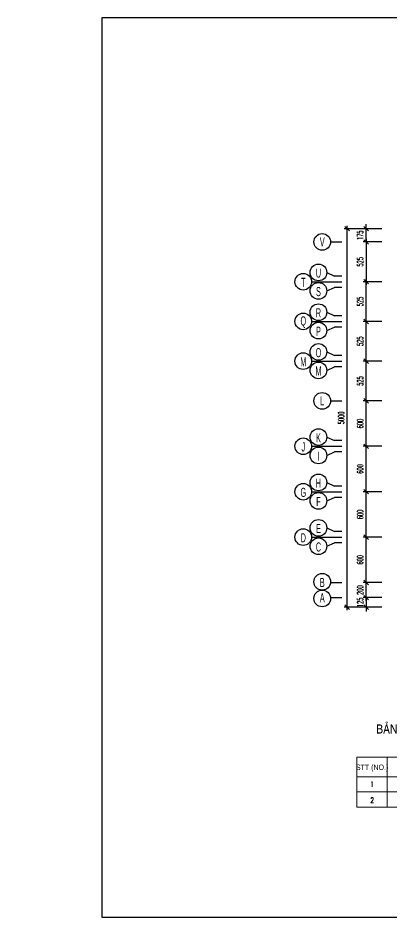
# Model space of a CAD drawing. Extents: x -687 to 941179, y -259 to 135874.
# Drawn here: x 772071 to 777008, y 108166 to 120046 of the extents above; entities that cross this region are included whole.
import ezdxf
from ezdxf.enums import TextEntityAlignment as Align

# ---------------------------------------------------------------- set-up
doc = ezdxf.new("R2010")
doc.units = 0
doc.header["$MEASUREMENT"] = 0
doc.header["$PDMODE"] = 3
doc.layers.get('0').update_dxf_attribs({"color": 6, "linetype": 'CONTINUOUS'})
doc.layers.get('DEFPOINTS').update_dxf_attribs({"linetype": 'CONTINUOUS'})
for name, color, linetype in [('Khung', 1, 'CONTINUOUS'), ('Kich thuoc', 2, 'CONTINUOUS'), ('Net vang', 2, 'CONTINUOUS'), ('STT', 4, 'CONTINUOUS'), ('Text', 4, 'CONTINUOUS'), ('vien', 3, 'CONTINUOUS')]:
    doc.layers.add(name, color=color, linetype=linetype)
doc.styles.add('Kichthuoc', font='romans.shx', dxfattribs={"width": 0.5})
doc.styles.get("Standard").update_dxf_attribs({"font": 'vnsimpleh.shx', "width": 0.65})
doc.styles.add('Ten', font='Vharialn.ttf')
doc.dimstyles.new('Dim 400', dxfattribs={"dimscale": 400, "dimtxt": 0.2, "dimasz": 0.15, "dimexe": 0.1, "dimexo": 0.2, "dimgap": 0.1, "dimtad": 1, "dimdec": 0, "dimlfac": -1, "dimzin": 0, "dimdsep": 46, "dimtxsty": 'Kichthuoc', "dimblk": 'OBLIQUE', "dimcen": 0.1, "dimdle": 0.1, "dimclrd": 2, "dimclre": 2, "dimclrt": 4, "dimadec": 0, "dimazin": 0, "dimtfac": 1, "dimtdec": 0, "dimtix": 1, "dimtmove": 2, "dimatfit": 3, "dimfxl": 1, "dimtolj": 1, "dimtzin": 0, "dimarcsym": 0})

# ---------------------------------------------------------------- blocks, each defined once
blk = doc.blocks.new('_Oblique')
at = {"color": 0, "linetype": 'ByBlock', "lineweight": -2}
blk.add_line((-0.5, -0.5), (0.5, 0.5), dxfattribs=at)
blk = doc.blocks.new('*D475')
at = {"layer": 'DEFPOINTS', "color": 0}
for p in [(776667, 112586), (776954, 112586), (776954, 112386)]:
    blk.add_point(p, dxfattribs=at)
at = {"layer": 'Kich thuoc', "color": 2, "lineweight": -2}
for p, q in [((776667, 112346), (776667, 112626)), ((776874, 112586), (776627, 112586)), ((776874, 112386), (776627, 112386))]:
    blk.add_line(p, q, dxfattribs=at)
at = {"layer": 'Kich thuoc', "color": 2, "lineweight": -2, "xscale": 60, "yscale": 60, "zscale": 60}
for p, rotation in [((776667, 112586), 90), ((776667, 112386), 270)]:
    blk.add_blockref('_Oblique', p, dxfattribs=dict(at, rotation=rotation))
at = {"layer": 'Kich thuoc', "color": 4, "insert": (776587, 112486), "char_height": 80, "attachment_point": 5, "rotation": 90, "style": 'Kichthuoc'}
blk.add_mtext('\\A1;200', dxfattribs=at)
blk = doc.blocks.new('*D476')
at = {"layer": 'DEFPOINTS', "color": 0}
for p in [(776667, 113186), (776954, 113186), (776954, 112586)]:
    blk.add_point(p, dxfattribs=at)
at = {"layer": 'Kich thuoc', "color": 2, "lineweight": -2}
for p, q in [((776667, 112546), (776667, 113226)), ((776874, 113186), (776627, 113186)), ((776874, 112586), (776627, 112586))]:
    blk.add_line(p, q, dxfattribs=at)
at = {"layer": 'Kich thuoc', "color": 2, "lineweight": -2, "xscale": 60, "yscale": 60, "zscale": 60}
for p, rotation in [((776667, 113186), 90), ((776667, 112586), 270)]:
    blk.add_blockref('_Oblique', p, dxfattribs=dict(at, rotation=rotation))
at = {"layer": 'Kich thuoc', "color": 4, "insert": (776587, 112886), "char_height": 80, "attachment_point": 5, "rotation": 90, "style": 'Kichthuoc'}
blk.add_mtext('\\A1;600', dxfattribs=at)
blk = doc.blocks.new('*D477')
at = {"layer": 'DEFPOINTS', "color": 0}
for p in [(776667, 113786), (776954, 113786), (776954, 113186)]:
    blk.add_point(p, dxfattribs=at)
at = {"layer": 'Kich thuoc', "color": 2, "lineweight": -2}
for p, q in [((776667, 113146), (776667, 113826)), ((776874, 113786), (776627, 113786)), ((776874, 113186), (776627, 113186))]:
    blk.add_line(p, q, dxfattribs=at)
at = {"layer": 'Kich thuoc', "color": 2, "lineweight": -2, "xscale": 60, "yscale": 60, "zscale": 60}
for p, rotation in [((776667, 113786), 90), ((776667, 113186), 270)]:
    blk.add_blockref('_Oblique', p, dxfattribs=dict(at, rotation=rotation))
at = {"layer": 'Kich thuoc', "color": 4, "insert": (776587, 113486), "char_height": 80, "attachment_point": 5, "rotation": 90, "style": 'Kichthuoc'}
blk.add_mtext('\\A1;600', dxfattribs=at)
blk = doc.blocks.new('*D478')
at = {"layer": 'DEFPOINTS', "color": 0}
for p in [(776667, 114386), (776954, 114386), (776954, 113786)]:
    blk.add_point(p, dxfattribs=at)
at = {"layer": 'Kich thuoc', "color": 2, "lineweight": -2}
for p, q in [((776667, 113746), (776667, 114426)), ((776874, 114386), (776627, 114386)), ((776874, 113786), (776627, 113786))]:
    blk.add_line(p, q, dxfattribs=at)
at = {"layer": 'Kich thuoc', "color": 2, "lineweight": -2, "xscale": 60, "yscale": 60, "zscale": 60}
for p, rotation in [((776667, 114386), 90), ((776667, 113786), 270)]:
    blk.add_blockref('_Oblique', p, dxfattribs=dict(at, rotation=rotation))
at = {"layer": 'Kich thuoc', "color": 4, "insert": (776587, 114086), "char_height": 80, "attachment_point": 5, "rotation": 90, "style": 'Kichthuoc'}
blk.add_mtext('\\A1;600', dxfattribs=at)
blk = doc.blocks.new('*D479')
at = {"layer": 'DEFPOINTS', "color": 0}
for p in [(776667, 114986), (776954, 114986), (776954, 114386)]:
    blk.add_point(p, dxfattribs=at)
at = {"layer": 'Kich thuoc', "color": 2, "lineweight": -2}
for p, q in [((776667, 114346), (776667, 115026)), ((776874, 114986), (776627, 114986)), ((776874, 114386), (776627, 114386))]:
    blk.add_line(p, q, dxfattribs=at)
at = {"layer": 'Kich thuoc', "color": 2, "lineweight": -2, "xscale": 60, "yscale": 60, "zscale": 60}
for p, rotation in [((776667, 114986), 90), ((776667, 114386), 270)]:
    blk.add_blockref('_Oblique', p, dxfattribs=dict(at, rotation=rotation))
at = {"layer": 'Kich thuoc', "color": 4, "insert": (776587, 114686), "char_height": 80, "attachment_point": 5, "rotation": 90, "style": 'Kichthuoc'}
blk.add_mtext('\\A1;600', dxfattribs=at)
blk = doc.blocks.new('*D480')
at = {"layer": 'DEFPOINTS', "color": 0}
for p in [(776667, 115511), (776954, 115511), (776954, 114986)]:
    blk.add_point(p, dxfattribs=at)
at = {"layer": 'Kich thuoc', "color": 2, "lineweight": -2}
for p, q in [((776874, 115511), (776627, 115511)), ((776667, 114946), (776667, 115551)), ((776874, 114986), (776627, 114986))]:
    blk.add_line(p, q, dxfattribs=at)
at = {"layer": 'Kich thuoc', "color": 2, "lineweight": -2, "xscale": 60, "yscale": 60, "zscale": 60}
for p, rotation in [((776667, 115511), 90), ((776667, 114986), 270)]:
    blk.add_blockref('_Oblique', p, dxfattribs=dict(at, rotation=rotation))
at = {"layer": 'Kich thuoc', "color": 4, "insert": (776587, 115249), "char_height": 80, "attachment_point": 5, "rotation": 90, "style": 'Kichthuoc'}
blk.add_mtext('\\A1;525', dxfattribs=at)
blk = doc.blocks.new('*D481')
at = {"layer": 'DEFPOINTS', "color": 0}
for p in [(776667, 116036), (776954, 116036), (776954, 115511)]:
    blk.add_point(p, dxfattribs=at)
at = {"layer": 'Kich thuoc', "color": 2, "lineweight": -2}
for p, q in [((776667, 115471), (776667, 116076)), ((776874, 116036), (776627, 116036)), ((776874, 115511), (776627, 115511))]:
    blk.add_line(p, q, dxfattribs=at)
at = {"layer": 'Kich thuoc', "color": 2, "lineweight": -2, "xscale": 60, "yscale": 60, "zscale": 60}
for p, rotation in [((776667, 116036), 90), ((776667, 115511), 270)]:
    blk.add_blockref('_Oblique', p, dxfattribs=dict(at, rotation=rotation))
at = {"layer": 'Kich thuoc', "color": 4, "insert": (776587, 115774), "char_height": 80, "attachment_point": 5, "rotation": 90, "style": 'Kichthuoc'}
blk.add_mtext('\\A1;525', dxfattribs=at)
blk = doc.blocks.new('*D482')
at = {"layer": 'DEFPOINTS', "color": 0}
for p in [(776667, 116561), (776954, 116561), (776954, 116036)]:
    blk.add_point(p, dxfattribs=at)
at = {"layer": 'Kich thuoc', "color": 2, "lineweight": -2}
for p, q in [((776874, 116561), (776627, 116561)), ((776667, 115996), (776667, 116601)), ((776874, 116036), (776627, 116036))]:
    blk.add_line(p, q, dxfattribs=at)
at = {"layer": 'Kich thuoc', "color": 2, "lineweight": -2, "xscale": 60, "yscale": 60, "zscale": 60}
for p, rotation in [((776667, 116561), 90), ((776667, 116036), 270)]:
    blk.add_blockref('_Oblique', p, dxfattribs=dict(at, rotation=rotation))
at = {"layer": 'Kich thuoc', "color": 4, "insert": (776587, 116299), "char_height": 80, "attachment_point": 5, "rotation": 90, "style": 'Kichthuoc'}
blk.add_mtext('\\A1;525', dxfattribs=at)
blk = doc.blocks.new('*D483')
at = {"layer": 'DEFPOINTS', "color": 0}
for p in [(776667, 117261), (776954, 117261), (776954, 117086)]:
    blk.add_point(p, dxfattribs=at)
at = {"layer": 'Kich thuoc', "color": 2, "lineweight": -2}
for p, q in [((776874, 117261), (776627, 117261)), ((776667, 117261), (776667, 117321)), ((776667, 117086), (776667, 117261)), ((776874, 117086), (776627, 117086)), ((776667, 117086), (776667, 117026))]:
    blk.add_line(p, q, dxfattribs=at)
at = {"layer": 'Kich thuoc', "color": 2, "lineweight": -2, "xscale": 60, "yscale": 60, "zscale": 60}
for p, rotation in [((776667, 117261), 270), ((776667, 117086), 90)]:
    blk.add_blockref('_Oblique', p, dxfattribs=dict(at, rotation=rotation))
at = {"layer": 'Kich thuoc', "color": 4, "insert": (776587, 117174), "char_height": 80, "attachment_point": 5, "rotation": 90, "style": 'Kichthuoc'}
blk.add_mtext('\\A1;175', dxfattribs=at)
blk = doc.blocks.new('*D484')
at = {"layer": 'DEFPOINTS', "color": 0}
for p in [(776417, 117261), (776954, 117261), (776954, 112261)]:
    blk.add_point(p, dxfattribs=at)
at = {"layer": 'Kich thuoc', "color": 2, "lineweight": -2}
for p, q in [((776874, 117261), (776377, 117261)), ((776417, 112221), (776417, 117301)), ((776874, 112261), (776377, 112261))]:
    blk.add_line(p, q, dxfattribs=at)
at = {"layer": 'Kich thuoc', "color": 2, "lineweight": -2, "xscale": 60, "yscale": 60, "zscale": 60}
for p, rotation in [((776417, 117261), 90), ((776417, 112261), 270)]:
    blk.add_blockref('_Oblique', p, dxfattribs=dict(at, rotation=rotation))
at = {"layer": 'Kich thuoc', "color": 4, "insert": (776337, 114761), "char_height": 80, "attachment_point": 5, "rotation": 90, "style": 'Kichthuoc'}
blk.add_mtext('\\A1;5000', dxfattribs=at)
blk = doc.blocks.new('*D455')
at = {"layer": 'DEFPOINTS', "color": 0}
for p in [(776954, 117086), (776667, 116561), (776954, 116561)]:
    blk.add_point(p, dxfattribs=at)
at = {"layer": 'Kich thuoc', "color": 2, "lineweight": -2}
for p, q in [((776874, 117086), (776627, 117086)), ((776667, 117126), (776667, 116521)), ((776874, 116561), (776627, 116561))]:
    blk.add_line(p, q, dxfattribs=at)
at = {"layer": 'Kich thuoc', "color": 2, "lineweight": -2, "xscale": 60, "yscale": 60, "zscale": 60}
for p, rotation in [((776667, 117086), 90), ((776667, 116561), 270)]:
    blk.add_blockref('_Oblique', p, dxfattribs=dict(at, rotation=rotation))
at = {"layer": 'Kich thuoc', "color": 4, "insert": (776587, 116824), "char_height": 80, "attachment_point": 5, "rotation": 90, "style": 'Kichthuoc'}
blk.add_mtext('\\A1;525', dxfattribs=at)
blk = doc.blocks.new('*D440')
at = {"layer": 'DEFPOINTS', "color": 0}
for p in [(772071, 116036), (778020, 115991), (778369, 115961), (779569, 116036), (778222, 115935)]:
    blk.add_point(p, dxfattribs=at)
at = {"layer": 'Kich thuoc', "color": 2, "lineweight": -2}
blk.add_line((778143, 115921), (777991, 115894), dxfattribs=at)
blk.add_arc((778795, 116036), 776, 180, 190, dxfattribs=at)
at = {"layer": 'Kich thuoc', "color": 2, "lineweight": -2, "xscale": 60, "yscale": 60, "zscale": 60}
for p, rotation in [((778018, 116036), 89.99999999999999), ((778030, 115901), 279.9999999989621)]:
    blk.add_blockref('_Oblique', p, dxfattribs=dict(at, rotation=rotation))
at = {"layer": 'Kich thuoc', "color": 4, "insert": (778101, 115975), "char_height": 80, "attachment_point": 5, "rotation": 275, "style": 'Kichthuoc'}
blk.add_mtext('\\A1;10°', dxfattribs=at)
blk = doc.blocks.new('*D441')
at = {"layer": 'DEFPOINTS', "color": 0}
for p in [(778369, 116121), (778517, 116147), (778683, 116089), (772071, 116046), (779569, 116046)]:
    blk.add_point(p, dxfattribs=at)
at = {"layer": 'Kich thuoc', "color": 2, "lineweight": -2}
blk.add_line((778596, 116161), (778712, 116182), dxfattribs=at)
blk.add_arc((777944, 116046), 740, 0, 10, dxfattribs=at)
at = {"layer": 'Kich thuoc', "color": 2, "lineweight": -2, "xscale": 60, "yscale": 60, "zscale": 60}
for p, rotation in [((778673, 116175), 99.99999999895849), ((778684, 116046), 270.0000000000002)]:
    blk.add_blockref('_Oblique', p, dxfattribs=dict(at, rotation=rotation))
at = {"layer": 'Kich thuoc', "color": 4, "insert": (778761, 116118), "char_height": 80, "attachment_point": 5, "rotation": 275, "style": 'Kichthuoc'}
blk.add_mtext('\\A1;10°', dxfattribs=at)
blk = doc.blocks.new('*D465')
at = {"layer": 'DEFPOINTS', "color": 0}
for p in [(776954, 112386), (776667, 112261), (776954, 112261)]:
    blk.add_point(p, dxfattribs=at)
at = {"layer": 'Kich thuoc', "color": 2, "lineweight": -2}
for p, q in [((776874, 112386), (776627, 112386)), ((776667, 112386), (776667, 112446)), ((776667, 112386), (776667, 112261)), ((776874, 112261), (776627, 112261)), ((776667, 112261), (776667, 112201))]:
    blk.add_line(p, q, dxfattribs=at)
at = {"layer": 'Kich thuoc', "color": 2, "lineweight": -2, "xscale": 60, "yscale": 60, "zscale": 60}
for p, rotation in [((776667, 112386), 270), ((776667, 112261), 90)]:
    blk.add_blockref('_Oblique', p, dxfattribs=dict(at, rotation=rotation))
at = {"layer": 'Kich thuoc', "color": 4, "insert": (776587, 112324), "char_height": 80, "attachment_point": 5, "rotation": 90, "style": 'Kichthuoc'}
blk.add_mtext('\\A1;125', dxfattribs=at)
blk = doc.blocks.new('*D602')
at = {"layer": 'DEFPOINTS', "color": 0}
for p in [(772071, 113786), (778020, 113741), (778369, 113711), (779569, 113786), (778222, 113685)]:
    blk.add_point(p, dxfattribs=at)
at = {"layer": 'Kich thuoc', "color": 2, "lineweight": -2}
blk.add_line((778143, 113671), (777991, 113644), dxfattribs=at)
blk.add_arc((778795, 113786), 776, 180, 190, dxfattribs=at)
at = {"layer": 'Kich thuoc', "color": 2, "lineweight": -2, "xscale": 60, "yscale": 60, "zscale": 60}
for p, rotation in [((778018, 113786), 89.99999999999991), ((778030, 113651), 279.9999999989587)]:
    blk.add_blockref('_Oblique', p, dxfattribs=dict(at, rotation=rotation))
at = {"layer": 'Kich thuoc', "color": 4, "insert": (778101, 113725), "char_height": 80, "attachment_point": 5, "rotation": 275, "style": 'Kichthuoc'}
blk.add_mtext('\\A1;10°', dxfattribs=at)
blk = doc.blocks.new('*D603')
at = {"layer": 'DEFPOINTS', "color": 0}
for p in [(778369, 113871), (778517, 113897), (778683, 113839), (772071, 113796), (779569, 113796)]:
    blk.add_point(p, dxfattribs=at)
at = {"layer": 'Kich thuoc', "color": 2, "lineweight": -2}
blk.add_line((778596, 113911), (778712, 113932), dxfattribs=at)
blk.add_arc((777944, 113796), 740, 360, 10, dxfattribs=at)
at = {"layer": 'Kich thuoc', "color": 2, "lineweight": -2, "xscale": 60, "yscale": 60, "zscale": 60}
for p, rotation in [((778673, 113925), 99.99999999896151), ((778684, 113796), 269.9999999999999)]:
    blk.add_blockref('_Oblique', p, dxfattribs=dict(at, rotation=rotation))
at = {"layer": 'Kich thuoc', "color": 4, "insert": (778761, 113868), "char_height": 80, "attachment_point": 5, "rotation": 275, "style": 'Kichthuoc'}
blk.add_mtext('\\A1;10°', dxfattribs=at)

msp = doc.modelspace()

# ---------------------------------------------------------------- linework, layer by layer
at = {"layer": 'DEFPOINTS'}
msp.add_lwpolyline([(773179.2, 108165.8), (789979.2, 108165.8), (789979.2, 120045.8), (773179.2, 120045.8)], close=True, dxfattribs=at)
at = {"layer": 'Khung', "lineweight": 0}
for p, q in [((776545.5, 109619), (776545.5, 110279.3)), ((776545.5, 110279.3), (780445.5, 110279.3)), ((776545.5, 110019), (780445.5, 110019)), ((776545.5, 109619), (780445.5, 109619))]:
    msp.add_line(p, q, dxfattribs=at)
at = {"layer": 'Net vang'}
for p, q in [((776197.1, 117086.1), (776347.1, 117086.1)), ((776197.1, 116561.1), (776347.1, 116561.1)), ((776197.1, 116036.1), (776347.1, 116036.1)), ((776197.1, 115511.1), (776347.1, 115511.1)), ((776197.1, 114986.1), (776347.1, 114986.1)), ((776197.1, 114386.1), (776347.1, 114386.1)), ((776197.1, 113786.1), (776347.1, 113786.1)), ((776197.1, 113186.1), (776347.1, 113186.1)), ((776197.1, 112586.1), (776347.1, 112586.1)), ((776197.1, 112386.1), (776347.1, 112386.1))]:
    msp.add_line(p, q, dxfattribs=at)
for centre in [(776087.1, 117086.1), (776037.1, 116682.8), (775837.1, 116561.1), (776037.1, 116439.5), (776037.1, 116157.8), (775837.1, 116036.1), (776037.1, 115914.5), (776037.1, 115632.8), (775837.1, 115511.1), (776037.1, 115389.5), (776087.1, 114986.1), (776037.1, 114507.8), (775837.1, 114386.1), (776037.1, 114264.5), (776037.1, 113907.8), (775837.1, 113786.1), (776037.1, 113664.5), (776037.1, 113307.8), (775837.1, 113186.1), (776037.1, 113064.5), (776087.1, 112595.2), (776087.1, 112375.2)]:
    msp.add_circle(centre, 110, dxfattribs=at)
at = {"layer": 'STT'}
for p, q in [((776147.1, 116682.8), (776247.1, 116636.1)), ((775947.1, 116561.1), (776347.1, 116561.1)), ((776347.1, 116636.1), (776247.1, 116636.1)), ((776147.1, 116439.5), (776247.1, 116486.1)), ((776347.1, 116486.1), (776247.1, 116486.1)), ((776147.1, 116157.8), (776247.1, 116111.1)), ((776347.1, 116111.1), (776247.1, 116111.1)), ((775947.1, 116036.1), (776347.1, 116036.1)), ((776147.1, 115914.5), (776247.1, 115961.1)), ((776347.1, 115961.1), (776247.1, 115961.1)), ((776147.1, 115632.8), (776247.1, 115586.1)), ((775947.1, 115511.1), (776347.1, 115511.1)), ((776347.1, 115586.1), (776247.1, 115586.1)), ((776147.1, 115389.5), (776247.1, 115436.1)), ((776347.1, 115436.1), (776247.1, 115436.1)), ((776147.1, 114507.8), (776247.1, 114461.1)), ((776347.1, 114461.1), (776247.1, 114461.1)), ((775947.1, 114386.1), (776347.1, 114386.1)), ((776147.1, 114264.5), (776247.1, 114311.1)), ((776347.1, 114311.1), (776247.1, 114311.1)), ((776147.1, 113907.8), (776247.1, 113861.1)), ((776347.1, 113861.1), (776247.1, 113861.1)), ((775947.1, 113786.1), (776347.1, 113786.1)), ((776147.1, 113664.5), (776247.1, 113711.1)), ((776347.1, 113711.1), (776247.1, 113711.1)), ((776147.1, 113307.8), (776247.1, 113261.1)), ((776347.1, 113261.1), (776247.1, 113261.1)), ((775947.1, 113186.1), (776347.1, 113186.1)), ((776147.1, 113064.5), (776247.1, 113111.1)), ((776347.1, 113111.1), (776247.1, 113111.1))]:
    msp.add_line(p, q, dxfattribs=at)
at = {"layer": 'vien', "lineweight": 0}
msp.add_line((776945.5, 109619), (776945.5, 110279.3), dxfattribs=at)
at = {"layer": 'vien', "color": 2, "lineweight": 0}
msp.add_line((776545.5, 109819), (780445.5, 109819), dxfattribs=at)

# ---------------------------------------------------------------- texts
at = {"layer": 'Text', "style": 'Ten', "width": 0.7}
for s, p in [('v', (776087.1, 117086.1)), ('u', (776037.1, 116673.7)), ('t', (775837.1, 116552.1)), ('s', (776037.1, 116430.5)), ('r', (776037.1, 116148.7)), ('q', (775837.1, 116027.1)), ('p', (776037.1, 115905.5)), ('o', (776037.1, 115623.7)), ('m', (775837.1, 115502.1)), ('m', (776037.1, 115380.5)), ('l', (776087.1, 114986.1)), ('k', (776037.1, 114498.7)), ('j', (775837.1, 114377.1)), ('i', (776037.1, 114255.5)), ('h', (776037.1, 113898.7)), ('g', (775837.1, 113777.1)), ('f', (776037.1, 113655.5)), ('e', (776037.1, 113298.7)), ('d', (775837.1, 113177.1)), ('c', (776037.1, 113055.5)), ('B', (776087.1, 112586.1)), ('A', (776087.1, 112386.1))]:
    msp.add_text(s, height=120, dxfattribs=at).set_placement(p, align=Align.MIDDLE)
at = {"layer": 'Text', "style": 'Ten'}
msp.add_text('b¶ng thèng kª khèi l\xadîng cäc ph©n ®o¹n 1', height=120, dxfattribs=at).set_placement((778479.7, 110590.4), align=Align.CENTER)
at = {"layer": 'Text', "lineweight": 0, "style": 'Ten', "width": 0.9}
msp.add_text('STT (no.)', height=72, dxfattribs=at).set_placement((776745.5, 110108.3), align=Align.CENTER)
at = {"layer": 'Text', "lineweight": 0, "width": 0.65}
for s, p in [('1', (776745.5, 109885.7)), ('2', (776745.5, 109673.7))]:
    msp.add_text(s, height=72, dxfattribs=at).set_placement(p, align=Align.CENTER)

# ---------------------------------------------------------------- dimensions: what is measured, and where the dimension line sits
at = {"layer": 'Kich thuoc'}
for base, p1, p2, angle, picture, middle in [((776416.6, 117261.1), (776953.9, 112261.1), (776953.9, 117261.1), 90, '*D484', (776336.6, 114761.1)), ((776666.6, 117261.1), (776953.9, 117086.1), (776953.9, 117261.1), 90, '*D483', (776586.6, 117173.6)), ((776666.6, 116561.1), (776953.9, 117086.1), (776953.9, 116561.1), 270, '*D455', (776586.6, 116823.6)), ((776666.6, 116561.1), (776953.9, 116036.1), (776953.9, 116561.1), 90, '*D482', (776586.6, 116298.6)), ((776666.6, 116036.1), (776953.9, 115511.1), (776953.9, 116036.1), 90, '*D481', (776586.6, 115773.6)), ((776666.6, 115511.1), (776953.9, 114986.1), (776953.9, 115511.1), 90, '*D480', (776586.6, 115248.6)), ((776666.6, 114986.1), (776953.9, 114386.1), (776953.9, 114986.1), 90, '*D479', (776586.6, 114686.1)), ((776666.6, 114386.1), (776953.9, 113786.1), (776953.9, 114386.1), 90, '*D478', (776586.6, 114086.1)), ((776666.6, 113786.1), (776953.9, 113186.1), (776953.9, 113786.1), 90, '*D477', (776586.6, 113486.1)), ((776666.6, 113186.1), (776953.9, 112586.1), (776953.9, 113186.1), 90, '*D476', (776586.6, 112886.1)), ((776666.6, 112586.1), (776953.9, 112386.1), (776953.9, 112586.1), 90, '*D475', (776586.6, 112486.1)), ((776666.6, 112261.1), (776953.9, 112386.1), (776953.9, 112261.1), 90, '*D465', (776586.6, 112323.6))]:
    dim = msp.add_linear_dim(base=base, p1=p1, p2=p2, angle=angle, dimstyle='Dim 400', dxfattribs=at)
    dim.commit()
    dim.dimension.update_dxf_attribs({"geometry": picture, "text_midpoint": middle})
for base, line1, line2, picture, middle in [((778683, 116089.2), ((779569.2, 116046.1), (772071.2, 116046.1)), ((778369.2, 116121.1), (778517, 116147.2)), '*D441', (778761.2, 116117.6)), ((778019.5, 115991), ((778369.2, 115961.1), (778221.5, 115935.1)), ((779569.2, 116036.1), (772071.2, 116036.1)), '*D440', (778100.9, 115975.4)), ((778683, 113839.2), ((779569.2, 113796.1), (772071.2, 113796.1)), ((778369.2, 113871.1), (778517, 113897.2)), '*D603', (778761.2, 113867.6)), ((778019.5, 113741), ((778369.2, 113711.1), (778221.5, 113685.1)), ((779569.2, 113786.1), (772071.2, 113786.1)), '*D602', (778100.9, 113725.4))]:
    dim = msp.add_angular_dim_2l(base=base, line1=line1, line2=line2, dimstyle='Dim 400', dxfattribs=at)
    dim.commit()
    dim.dimension.update_dxf_attribs({"geometry": picture, "text_midpoint": middle})

doc.saveas('drawing.dxf')
